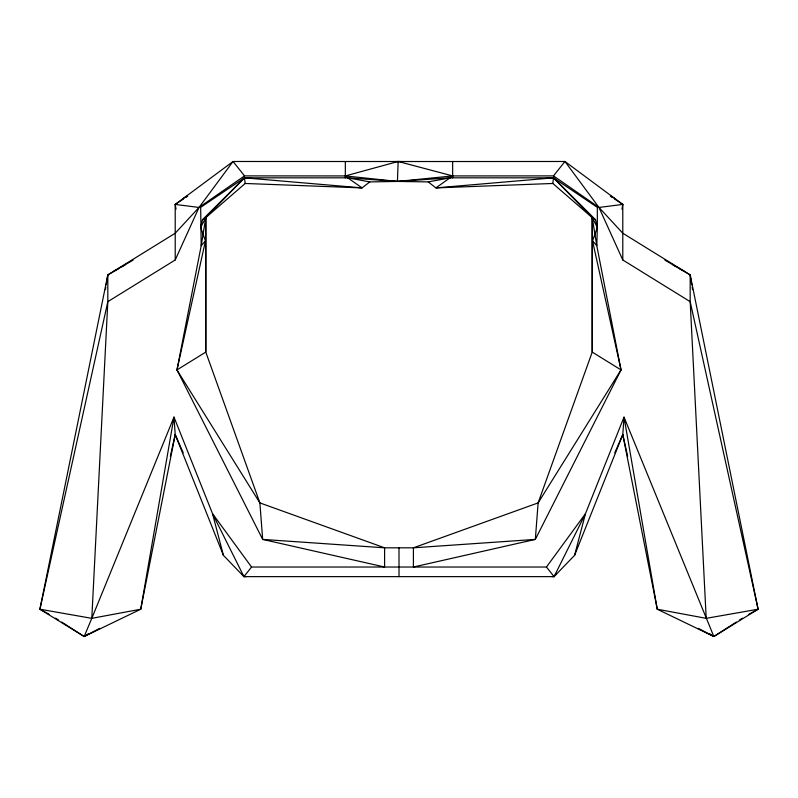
<?xml version="1.0" encoding="UTF-8"?>
<svg xmlns="http://www.w3.org/2000/svg" width="798" height="798" viewBox="0 0 798 798"><rect width="100%" height="100%" fill="white"/><g stroke="black" fill="none" stroke-linecap="round" stroke-linejoin="round"><path stroke-width="1.2" d="M174.064 418.282L175.211 434.591L140.747 609.223L84.159 636.515L39.9 609.223L107.82 274.911L175.211 233.225L199.021 207.45L244.527 175.889L345.334 175.929L347.738 177.834L397.424 181.435L428.227 181.904L435.917 187.899L552.815 183.47L592.216 217.625L592.216 352.088L538.121 502.9L535.328 539.408L413.404 567.029L413.404 547.817L538.121 502.9L621.024 369.913L596.794 245.684L592.216 217.625L553.513 177.834L450.262 177.834L397.424 181.435L369.773 181.904L347.738 177.834L244.487 177.834L200.667 207.34L201.206 245.684L176.976 369.913L262.672 539.408L384.596 567.029L546.45 567.029L554.061 576.635L574.58 555.358L622.789 434.591L623.936 418.282M614.789 452.815L622.789 434.591L657.253 609.223L713.841 636.515L758.1 609.223L690.18 274.911L622.789 233.225L598.979 207.45L553.473 175.889L452.666 175.929L435.917 187.899L553.513 177.834L597.333 207.34L597.333 227.4L592.545 240.956L621.024 369.913L535.328 539.408L413.404 547.817L384.596 547.817L262.672 539.408L259.879 502.9L205.784 352.088L205.784 217.625L244.487 177.834L362.083 187.899L369.773 181.904M452.636 177.864L452.666 161.525L233.046 161.485L175.211 204.418L175.211 259.978L107.82 301.664L39.9 609.223L49.366 614.43M552.815 183.47L553.513 177.834L595.537 219.739L597.333 227.4L596.794 245.684L592.545 240.956M345.334 161.525L345.334 175.929L397.424 181.435L398.152 161.485L401.893 161.595M61.705 622.071L84.159 636.515L91.8 618.34L107.82 301.664L107.82 274.911L119.67 268.068M105.426 289.644L105.825 287.19M106.224 284.726L107.82 274.911M200.667 227.4L205.784 217.625L201.206 245.684L205.455 240.956L200.667 227.4L202.463 219.739L244.487 177.834L245.186 183.47L205.784 217.625L202.463 219.739M621.991 209.216L622.789 204.418L564.954 161.485L452.666 161.525M556.206 573.732L554.061 576.635L243.939 576.635L212.537 513.683L173.984 417.115L140.747 609.223L91.8 618.34L39.9 609.223M177.036 369.664L205.455 240.956M170.303 456.416L175.211 434.591L183.211 452.815M574.58 555.358L585.463 513.683L624.016 417.115L713.841 636.515L736.295 622.071M91.8 618.34L173.984 417.115M175.211 259.978L199.021 207.45L233.046 161.485L244.527 175.889M546.45 567.029L585.463 513.683L554.061 576.635L551.578 576.555M177.186 370.332L259.879 502.9L384.596 547.817L384.596 567.029L251.55 567.029L243.939 576.635L223.42 555.358L175.211 434.591M553.473 175.889L564.954 161.485L598.979 207.45L622.789 259.978L690.18 301.664L758.1 609.223L748.634 614.43M176.009 209.216L175.211 204.418L183.47 198.971M185.535 197.605L187.6 196.248M88.289 633.821L84.159 636.515L99.59 628.385M182.612 198.911L186.732 196.248M739.357 620.106L742.419 618.141M176.976 369.913L205.784 352.088L205.784 217.625M121.825 266.821L125.057 264.956M113.865 271.17L133.067 260.158M397.424 181.435L452.666 175.929L398.152 161.485L345.334 175.929L345.364 177.864M428.227 181.904L450.262 177.834M624.016 417.115L657.253 609.223L706.2 618.34L758.1 609.223M598.979 207.45L622.789 204.418L622.789 259.978M246.422 576.555L243.939 576.635L241.794 573.732M394.431 161.595L398.152 161.485M245.186 183.47L362.083 187.899L347.738 177.834M175.211 204.418L199.021 207.45M698.41 628.385L713.841 636.515L709.711 633.821M664.934 260.158L684.135 271.17M672.943 264.956L676.175 266.821M678.33 268.068L690.18 274.911L691.776 284.726M621.024 369.913L592.216 352.088L592.216 217.625L595.537 219.739M55.581 618.141L58.643 620.106M611.268 196.248L615.388 198.911M610.4 196.248L612.465 197.605M614.53 198.971L622.789 204.418M251.55 567.029L212.537 513.683L223.42 555.358M592.216 217.625L597.333 227.4M622.789 434.591L627.697 456.416M692.175 287.19L692.574 289.644M706.2 618.34L690.18 301.664L690.18 274.911M399.02 576.635L399 547.817"/></g></svg>
